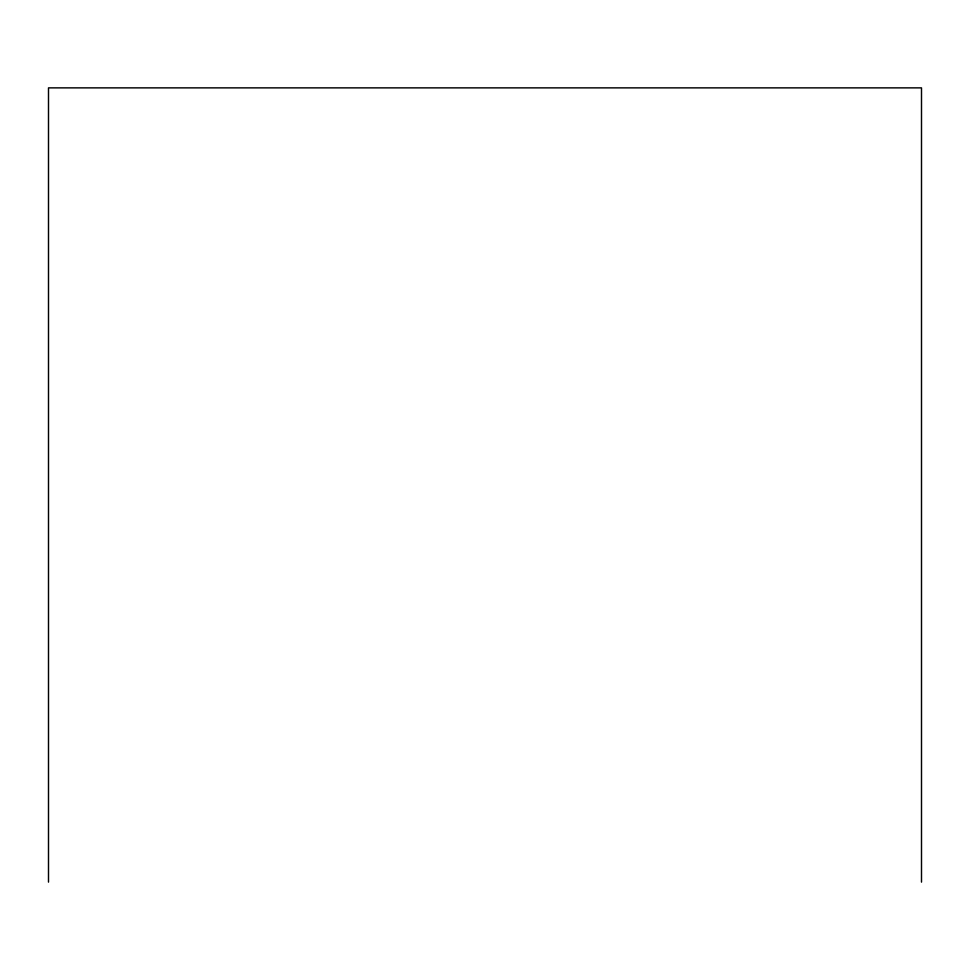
<?xml version="1.0" encoding="UTF-8"?>
<svg xmlns="http://www.w3.org/2000/svg" width="970" height="970" viewBox="0 0 970 970"><rect width="100%" height="100%" fill="white"/><g stroke="black" fill="none" stroke-linecap="round" stroke-linejoin="round"><path stroke-width="1.45" d="M921.5 882.13L921.5 87.87L48.5 87.87L48.5 882.13"/></g></svg>
